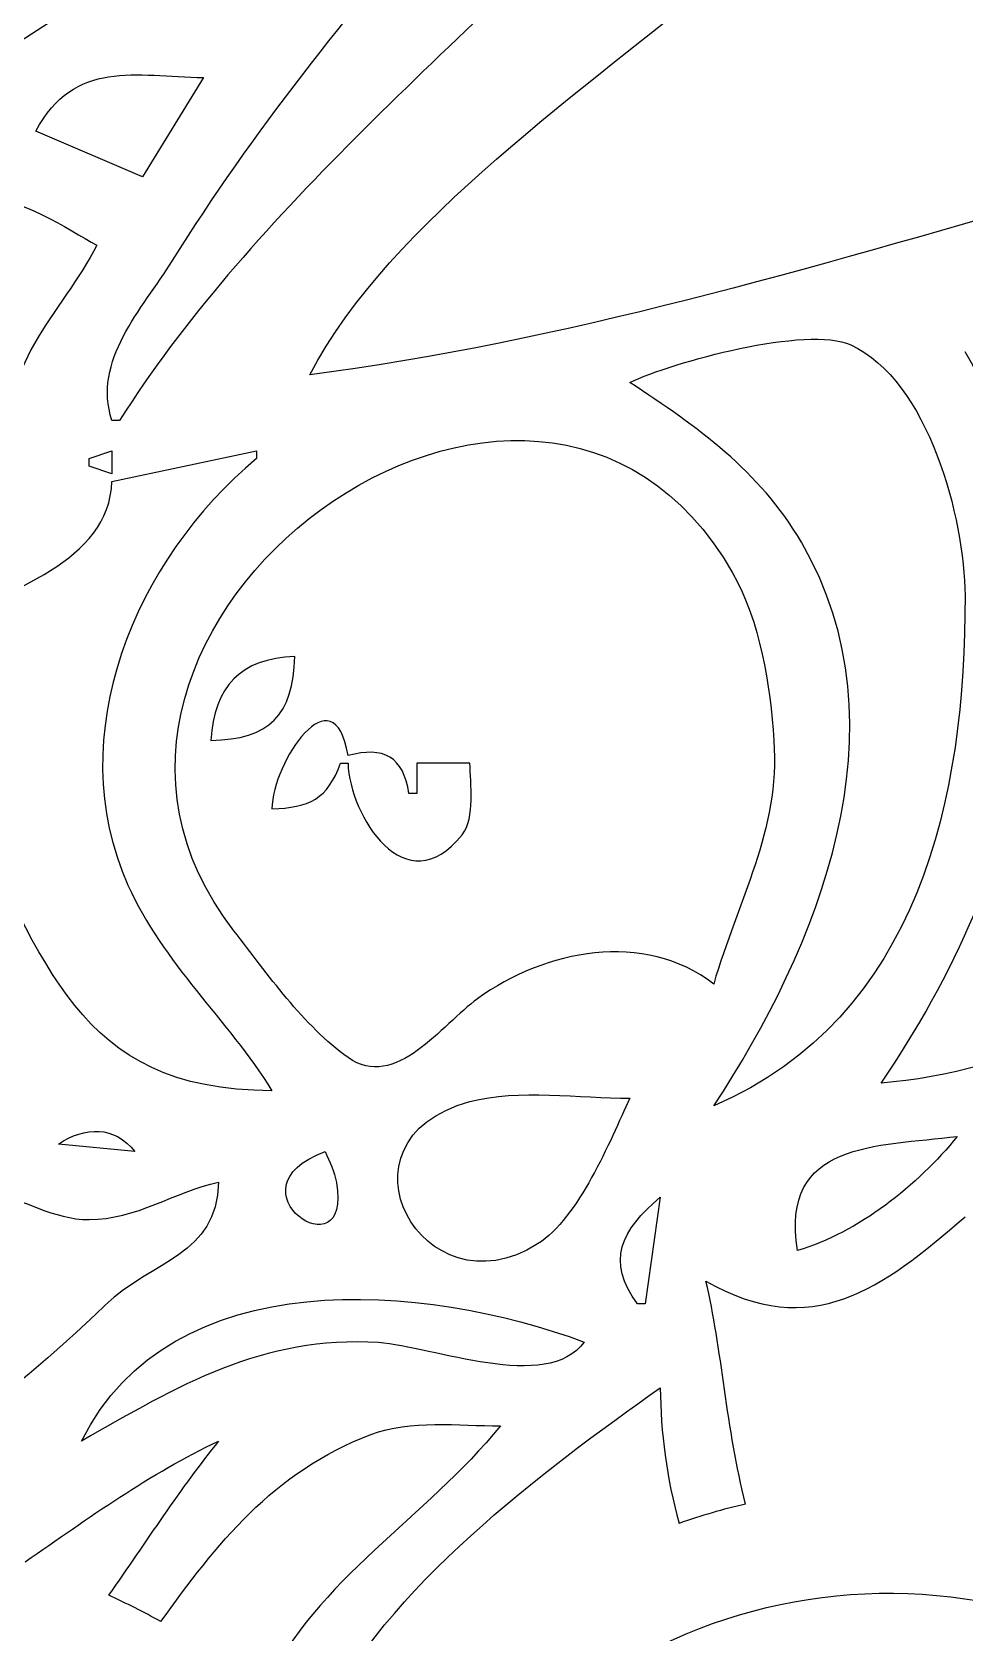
# Model space of a CAD drawing. Header units: millimetres. Extents: x -20.7 to 20.7, y -20.7 to 20.7.
# Drawn here: x 2.64 to 11.48, y -6.79 to 8.38 of the extents above; entities that cross this region are included whole.
import ezdxf

# ---------------------------------------------------------------- set-up
doc = ezdxf.new("R2010")
doc.units = ezdxf.units.MM
doc.layers.get('0').update_dxf_attribs({"linetype": 'CONTINUOUS'})

msp = doc.modelspace()

# ---------------------------------------------------------------- linework, layer by layer
for p, q in [((4.337, 9.462), (1.884, 7.874)), ((4.337, 9.462), (1.884, 7.874)), ((4.337, 9.462), (1.884, 7.874)), ((4.337, 9.462), (1.884, 7.874)), ((4.337, 9.462), (1.884, 7.874)), ((4.337, 9.462), (1.884, 7.874)), ((4.337, 9.462), (1.884, 7.874)), ((4.337, 9.462), (1.884, 7.874)), ((4.265, 7.947), (3.688, 7.009)), ((4.265, 7.947), (3.688, 7.009)), ((4.265, 7.947), (3.688, 7.009)), ((4.265, 7.947), (3.688, 7.009)), ((4.265, 7.947), (3.688, 7.009)), ((4.265, 7.947), (3.688, 7.009)), ((4.265, 7.947), (3.688, 7.009)), ((4.265, 7.947), (3.688, 7.009)), ((3.688, 7.009), (2.678, 7.441)), ((3.688, 7.009), (2.678, 7.441)), ((3.688, 7.009), (2.678, 7.441)), ((3.688, 7.009), (2.678, 7.441)), ((3.688, 7.009), (2.678, 7.441)), ((3.688, 7.009), (2.678, 7.441)), ((3.688, 7.009), (2.678, 7.441)), ((3.688, 7.009), (2.678, 7.441)), ((3.472, 4.7), (3.399, 4.7)), ((3.472, 4.7), (3.399, 4.7)), ((3.472, 4.7), (3.399, 4.7)), ((3.472, 4.7), (3.399, 4.7)), ((3.472, 4.7), (3.399, 4.7)), ((3.472, 4.7), (3.399, 4.7)), ((3.472, 4.7), (3.399, 4.7)), ((3.472, 4.7), (3.399, 4.7)), ((3.399, 4.122), (4.77, 4.411)), ((3.399, 4.122), (4.77, 4.411)), ((3.399, 4.122), (4.77, 4.411)), ((3.399, 4.122), (4.77, 4.411)), ((3.399, 4.122), (4.77, 4.411)), ((3.399, 4.122), (4.77, 4.411)), ((3.399, 4.122), (4.77, 4.411)), ((3.399, 4.122), (4.77, 4.411)), ((4.77, 4.411), (4.77, 4.339)), ((4.77, 4.411), (4.77, 4.339)), ((4.77, 4.411), (4.77, 4.339)), ((4.77, 4.411), (4.77, 4.339)), ((4.77, 4.411), (4.77, 4.339)), ((4.77, 4.411), (4.77, 4.339)), ((4.77, 4.411), (4.77, 4.339)), ((4.77, 4.411), (4.77, 4.339)), ((5.564, 1.453), (5.636, 1.453)), ((5.564, 1.453), (5.636, 1.453)), ((5.564, 1.453), (5.636, 1.453)), ((5.564, 1.453), (5.636, 1.453)), ((5.564, 1.453), (5.636, 1.453)), ((6.791, 1.453), (6.286, 1.453)), ((6.286, 1.453), (6.286, 1.164)), ((6.791, 1.453), (6.286, 1.453)), ((6.286, 1.453), (6.286, 1.164)), ((6.791, 1.453), (6.286, 1.453)), ((6.286, 1.453), (6.286, 1.164)), ((6.791, 1.453), (6.286, 1.453)), ((6.286, 1.453), (6.286, 1.164)), ((6.791, 1.453), (6.286, 1.453)), ((6.286, 1.453), (6.286, 1.164)), ((6.286, 1.164), (6.213, 1.164)), ((6.286, 1.164), (6.213, 1.164)), ((6.286, 1.164), (6.213, 1.164)), ((6.286, 1.164), (6.213, 1.164)), ((6.286, 1.164), (6.213, 1.164)), ((3.616, -2.227), (2.894, -2.155)), ((3.616, -2.227), (2.894, -2.155)), ((3.616, -2.227), (2.894, -2.155)), ((3.616, -2.227), (2.894, -2.155)), ((3.616, -2.227), (2.894, -2.155)), ((3.616, -2.227), (2.894, -2.155)), ((3.616, -2.227), (2.894, -2.155)), ((3.616, -2.227), (2.894, -2.155)), ((8.594, -2.66), (8.45, -3.67)), ((8.594, -2.66), (8.45, -3.67)), ((8.594, -2.66), (8.45, -3.67)), ((8.594, -2.66), (8.45, -3.67)), ((8.594, -2.66), (8.45, -3.67)), ((8.594, -2.66), (8.45, -3.67)), ((8.594, -2.66), (8.45, -3.67)), ((8.594, -2.66), (8.45, -3.67)), ((8.45, -3.67), (8.378, -3.67)), ((8.45, -3.67), (8.378, -3.67)), ((8.45, -3.67), (8.378, -3.67)), ((8.45, -3.67), (8.378, -3.67)), ((8.45, -3.67), (8.378, -3.67)), ((8.45, -3.67), (8.378, -3.67)), ((8.45, -3.67), (8.378, -3.67)), ((8.45, -3.67), (8.378, -3.67))]:
    msp.add_line(p, q)
msp.add_lwpolyline([(-7.091, -8.016, 0.393426), (-4.373, -8.219, -0.35083), (4.373, -8.219, 0.393426), (7.091, -8.016, -0.458612), (14.665, -8.285, 0.565024), (18.061, -7.83, 1.523453), (-18.061, -7.83, 0.565024), (-14.665, -8.285, -0.458612)], format="xyb", close=True)
for points in [[(3.183, 4.267), (3.183, 4.339), (3.399, 4.411), (3.399, 4.195)], [(3.183, 4.267), (3.183, 4.339), (3.399, 4.411), (3.399, 4.195)], [(3.183, 4.267), (3.183, 4.339), (3.399, 4.411), (3.399, 4.195)], [(3.183, 4.267), (3.183, 4.339), (3.399, 4.411), (3.399, 4.195)], [(3.183, 4.267), (3.183, 4.339), (3.399, 4.411), (3.399, 4.195)], [(3.183, 4.267), (3.183, 4.339), (3.399, 4.411), (3.399, 4.195)], [(3.183, 4.267), (3.183, 4.339), (3.399, 4.411), (3.399, 4.195)], [(3.183, 4.267), (3.183, 4.339), (3.399, 4.411), (3.399, 4.195)], [(7.657, -1.145)], [(7.657, -1.145)], [(7.657, -1.145)], [(7.657, -1.145)], [(7.657, -1.145)], [(7.657, -1.145)], [(7.657, -1.145)], [(7.657, -1.145)]]:
    msp.add_lwpolyline(points, close=True)
for radius in [20.685, 20.685, 20.285]:
    msp.add_circle((0, 0), radius)
for centre, radius, start, end in [((10.762, -11.41), 6, 103.0998, 109.3573), ((10.762, -11.41), 6, 103.0998, 109.3573), ((10.762, -11.41), 6, 103.0998, 109.3573), ((10.762, -11.41), 6, 103.0998, 109.3573), ((10.762, -11.41), 6, 103.0998, 109.3573), ((10.762, -11.41), 6, 103.0998, 109.3573), ((10.762, -11.41), 6, 103.0998, 109.3573), ((10.762, -11.41), 6, 103.0998, 109.3573), ((0, -13.685), 8, 61.1238, 65.0995), ((0, -13.685), 8, 61.1238, 65.0995), ((0, -13.685), 8, 61.1238, 65.0995), ((0, -13.685), 8, 61.1238, 65.0995), ((0, -13.685), 8, 61.1238, 65.0995), ((0, -13.685), 8, 61.1238, 65.0995), ((0, -13.685), 8, 61.1238, 65.0995), ((0, -13.685), 8, 61.1238, 65.0995)]:
    msp.add_arc(centre, radius, start, end)
for points in [[(8.234, 9.822), (6.657, 8.245), (4.666, 6.594), (3.472, 4.7)], [(8.234, 9.822), (6.657, 8.245), (4.666, 6.594), (3.472, 4.7)], [(8.234, 9.822), (6.657, 8.245), (4.666, 6.594), (3.472, 4.7)], [(8.234, 9.822), (6.657, 8.245), (4.666, 6.594), (3.472, 4.7)], [(8.234, 9.822), (6.657, 8.245), (4.666, 6.594), (3.472, 4.7)], [(8.234, 9.822), (6.657, 8.245), (4.666, 6.594), (3.472, 4.7)], [(8.234, 9.822), (6.657, 8.245), (4.666, 6.594), (3.472, 4.7)], [(8.234, 9.822), (6.657, 8.245), (4.666, 6.594), (3.472, 4.7)], [(3.973, 6.215), (4.736, 7.432), (5.631, 8.555), (6.574, 9.637)], [(3.973, 6.215), (4.736, 7.432), (5.631, 8.555), (6.574, 9.637)], [(3.973, 6.215), (4.736, 7.432), (5.631, 8.555), (6.574, 9.637)], [(3.973, 6.215), (4.736, 7.432), (5.631, 8.555), (6.574, 9.637)], [(3.973, 6.215), (4.736, 7.432), (5.631, 8.555), (6.574, 9.637)], [(3.973, 6.215), (4.736, 7.432), (5.631, 8.555), (6.574, 9.637)], [(3.973, 6.215), (4.736, 7.432), (5.631, 8.555), (6.574, 9.637)], [(3.973, 6.215), (4.736, 7.432), (5.631, 8.555), (6.574, 9.637)], [(5.275, 5.133), (6.033, 6.594), (7.93, 7.857), (9.172, 8.915)], [(5.275, 5.133), (6.033, 6.594), (7.93, 7.857), (9.172, 8.915)], [(5.275, 5.133), (6.033, 6.594), (7.93, 7.857), (9.172, 8.915)], [(5.275, 5.133), (6.033, 6.594), (7.93, 7.857), (9.172, 8.915)], [(5.275, 5.133), (6.033, 6.594), (7.93, 7.857), (9.172, 8.915)], [(5.275, 5.133), (6.033, 6.594), (7.93, 7.857), (9.172, 8.915)], [(5.275, 5.133), (6.033, 6.594), (7.93, 7.857), (9.172, 8.915)], [(5.275, 5.133), (6.033, 6.594), (7.93, 7.857), (9.172, 8.915)], [(2.678, 7.441), (3.044, 8.125), (3.623, 7.96), (4.265, 7.947)], [(2.678, 7.441), (3.044, 8.125), (3.623, 7.96), (4.265, 7.947)], [(2.678, 7.441), (3.044, 8.125), (3.623, 7.96), (4.265, 7.947)], [(2.678, 7.441), (3.044, 8.125), (3.623, 7.96), (4.265, 7.947)], [(2.678, 7.441), (3.044, 8.125), (3.623, 7.96), (4.265, 7.947)], [(2.678, 7.441), (3.044, 8.125), (3.623, 7.96), (4.265, 7.947)], [(2.678, 7.441), (3.044, 8.125), (3.623, 7.96), (4.265, 7.947)], [(2.678, 7.441), (3.044, 8.125), (3.623, 7.96), (4.265, 7.947)], [(2.174, 6.792), (2.488, 6.842), (2.99, 6.51), (3.255, 6.359)], [(2.174, 6.792), (2.488, 6.842), (2.99, 6.51), (3.255, 6.359)], [(2.174, 6.792), (2.488, 6.842), (2.99, 6.51), (3.255, 6.359)], [(2.174, 6.792), (2.488, 6.842), (2.99, 6.51), (3.255, 6.359)], [(2.174, 6.792), (2.488, 6.842), (2.99, 6.51), (3.255, 6.359)], [(2.174, 6.792), (2.488, 6.842), (2.99, 6.51), (3.255, 6.359)], [(2.174, 6.792), (2.488, 6.842), (2.99, 6.51), (3.255, 6.359)], [(2.174, 6.792), (2.488, 6.842), (2.99, 6.51), (3.255, 6.359)], [(12.346, 6.813), (10.028, 6.147), (7.679, 5.443), (5.275, 5.133)], [(12.346, 6.813), (10.028, 6.147), (7.679, 5.443), (5.275, 5.133)], [(12.346, 6.813), (10.028, 6.147), (7.679, 5.443), (5.275, 5.133)], [(12.346, 6.813), (10.028, 6.147), (7.679, 5.443), (5.275, 5.133)], [(12.346, 6.813), (10.028, 6.147), (7.679, 5.443), (5.275, 5.133)], [(12.346, 6.813), (10.028, 6.147), (7.679, 5.443), (5.275, 5.133)], [(12.346, 6.813), (10.028, 6.147), (7.679, 5.443), (5.275, 5.133)], [(12.346, 6.813), (10.028, 6.147), (7.679, 5.443), (5.275, 5.133)], [(3.255, 6.359), (2.947, 5.739), (2.229, 5.145), (2.534, 4.411)], [(3.255, 6.359), (2.947, 5.739), (2.229, 5.145), (2.534, 4.411)], [(3.255, 6.359), (2.947, 5.739), (2.229, 5.145), (2.534, 4.411)], [(3.255, 6.359), (2.947, 5.739), (2.229, 5.145), (2.534, 4.411)], [(3.255, 6.359), (2.947, 5.739), (2.229, 5.145), (2.534, 4.411)], [(3.255, 6.359), (2.947, 5.739), (2.229, 5.145), (2.534, 4.411)], [(3.255, 6.359), (2.947, 5.739), (2.229, 5.145), (2.534, 4.411)], [(3.255, 6.359), (2.947, 5.739), (2.229, 5.145), (2.534, 4.411)], [(3.399, 4.7), (3.211, 5.266), (3.682, 5.75), (3.973, 6.215)], [(3.399, 4.7), (3.211, 5.266), (3.682, 5.75), (3.973, 6.215)], [(3.399, 4.7), (3.211, 5.266), (3.682, 5.75), (3.973, 6.215)], [(3.399, 4.7), (3.211, 5.266), (3.682, 5.75), (3.973, 6.215)], [(3.399, 4.7), (3.211, 5.266), (3.682, 5.75), (3.973, 6.215)], [(3.399, 4.7), (3.211, 5.266), (3.682, 5.75), (3.973, 6.215)], [(3.399, 4.7), (3.211, 5.266), (3.682, 5.75), (3.973, 6.215)], [(3.399, 4.7), (3.211, 5.266), (3.682, 5.75), (3.973, 6.215)], [(8.306, 5.06), (8.705, 5.252), (9.991, 5.604), (10.398, 5.416)], [(8.306, 5.06), (8.705, 5.252), (9.991, 5.604), (10.398, 5.416)], [(8.306, 5.06), (8.705, 5.252), (9.991, 5.604), (10.398, 5.416)], [(8.306, 5.06), (8.705, 5.252), (9.991, 5.604), (10.398, 5.416)], [(8.306, 5.06), (8.705, 5.252), (9.991, 5.604), (10.398, 5.416)], [(8.306, 5.06), (8.705, 5.252), (9.991, 5.604), (10.398, 5.416)], [(8.306, 5.06), (8.705, 5.252), (9.991, 5.604), (10.398, 5.416)], [(8.306, 5.06), (8.705, 5.252), (9.991, 5.604), (10.398, 5.416)], [(10.398, 5.416), (11.134, 5.078), (11.477, 3.771), (11.481, 3.04)], [(10.398, 5.416), (11.134, 5.078), (11.477, 3.771), (11.481, 3.04)], [(10.398, 5.416), (11.134, 5.078), (11.477, 3.771), (11.481, 3.04)], [(10.398, 5.416), (11.134, 5.078), (11.477, 3.771), (11.481, 3.04)], [(10.398, 5.416), (11.134, 5.078), (11.477, 3.771), (11.481, 3.04)], [(10.398, 5.416), (11.134, 5.078), (11.477, 3.771), (11.481, 3.04)], [(10.398, 5.416), (11.134, 5.078), (11.477, 3.771), (11.481, 3.04)], [(10.398, 5.416), (11.134, 5.078), (11.477, 3.771), (11.481, 3.04)], [(10.687, -1.578), (12.042, 0.407), (12.815, 3.13), (11.481, 5.349)], [(10.687, -1.578), (12.042, 0.407), (12.815, 3.13), (11.481, 5.349)], [(10.687, -1.578), (12.042, 0.407), (12.815, 3.13), (11.481, 5.349)], [(10.687, -1.578), (12.042, 0.407), (12.815, 3.13), (11.481, 5.349)], [(10.687, -1.578), (12.042, 0.407), (12.815, 3.13), (11.481, 5.349)], [(10.687, -1.578), (12.042, 0.407), (12.815, 3.13), (11.481, 5.349)], [(10.687, -1.578), (12.042, 0.407), (12.815, 3.13), (11.481, 5.349)], [(10.687, -1.578), (12.042, 0.407), (12.815, 3.13), (11.481, 5.349)], [(9.931, 3.545), (9.532, 4.227), (8.948, 4.635), (8.306, 5.06)], [(9.931, 3.545), (9.532, 4.227), (8.948, 4.635), (8.306, 5.06)], [(9.931, 3.545), (9.532, 4.227), (8.948, 4.635), (8.306, 5.06)], [(9.931, 3.545), (9.532, 4.227), (8.948, 4.635), (8.306, 5.06)], [(9.931, 3.545), (9.532, 4.227), (8.948, 4.635), (8.306, 5.06)], [(9.931, 3.545), (9.532, 4.227), (8.948, 4.635), (8.306, 5.06)], [(9.931, 3.545), (9.532, 4.227), (8.948, 4.635), (8.306, 5.06)], [(9.931, 3.545), (9.532, 4.227), (8.948, 4.635), (8.306, 5.06)], [(4.555, -0.135), (2.319, 2.738), (7.421, 6.506), (9.278, 3.257)], [(4.555, -0.135), (2.319, 2.738), (7.421, 6.506), (9.278, 3.257)], [(4.555, -0.135), (2.319, 2.738), (7.421, 6.506), (9.278, 3.257)], [(4.555, -0.135), (2.319, 2.738), (7.421, 6.506), (9.278, 3.257)], [(4.555, -0.135), (2.319, 2.738), (7.421, 6.506), (9.278, 3.257)], [(4.555, -0.135), (2.319, 2.738), (7.421, 6.506), (9.278, 3.257)], [(4.555, -0.135), (2.319, 2.738), (7.421, 6.506), (9.278, 3.257)], [(4.555, -0.135), (2.319, 2.738), (7.421, 6.506), (9.278, 3.257)], [(4.77, 4.339), (3.619, 3.386), (2.914, 1.712), (3.551, 0.298)], [(4.77, 4.339), (3.619, 3.386), (2.914, 1.712), (3.551, 0.298)], [(4.77, 4.339), (3.619, 3.386), (2.914, 1.712), (3.551, 0.298)], [(4.77, 4.339), (3.619, 3.386), (2.914, 1.712), (3.551, 0.298)], [(4.77, 4.339), (3.619, 3.386), (2.914, 1.712), (3.551, 0.298)], [(4.77, 4.339), (3.619, 3.386), (2.914, 1.712), (3.551, 0.298)], [(4.77, 4.339), (3.619, 3.386), (2.914, 1.712), (3.551, 0.298)], [(4.77, 4.339), (3.619, 3.386), (2.914, 1.712), (3.551, 0.298)], [(1.812, 2.773), (2.403, 3.085), (3.375, 3.357), (3.399, 4.122)], [(1.812, 2.773), (2.403, 3.085), (3.375, 3.357), (3.399, 4.122)], [(1.812, 2.773), (2.403, 3.085), (3.375, 3.357), (3.399, 4.122)], [(1.812, 2.773), (2.403, 3.085), (3.375, 3.357), (3.399, 4.122)], [(1.812, 2.773), (2.403, 3.085), (3.375, 3.357), (3.399, 4.122)], [(1.812, 2.773), (2.403, 3.085), (3.375, 3.357), (3.399, 4.122)], [(1.812, 2.773), (2.403, 3.085), (3.375, 3.357), (3.399, 4.122)], [(1.812, 2.773), (2.403, 3.085), (3.375, 3.357), (3.399, 4.122)], [(9.1, -1.794), (10.082, -0.308), (10.953, 1.795), (9.931, 3.545)], [(9.1, -1.794), (10.082, -0.308), (10.953, 1.795), (9.931, 3.545)], [(9.1, -1.794), (10.082, -0.308), (10.953, 1.795), (9.931, 3.545)], [(9.1, -1.794), (10.082, -0.308), (10.953, 1.795), (9.931, 3.545)], [(9.1, -1.794), (10.082, -0.308), (10.953, 1.795), (9.931, 3.545)], [(9.1, -1.794), (10.082, -0.308), (10.953, 1.795), (9.931, 3.545)], [(9.1, -1.794), (10.082, -0.308), (10.953, 1.795), (9.931, 3.545)], [(9.1, -1.794), (10.082, -0.308), (10.953, 1.795), (9.931, 3.545)], [(9.278, 3.257), (9.542, 2.793), (9.634, 2.195), (9.67, 1.669)], [(9.278, 3.257), (9.542, 2.793), (9.634, 2.195), (9.67, 1.669)], [(9.278, 3.257), (9.542, 2.793), (9.634, 2.195), (9.67, 1.669)], [(9.278, 3.257), (9.542, 2.793), (9.634, 2.195), (9.67, 1.669)], [(9.278, 3.257), (9.542, 2.793), (9.634, 2.195), (9.67, 1.669)], [(9.278, 3.257), (9.542, 2.793), (9.634, 2.195), (9.67, 1.669)], [(9.278, 3.257), (9.542, 2.793), (9.634, 2.195), (9.67, 1.669)], [(9.278, 3.257), (9.542, 2.793), (9.634, 2.195), (9.67, 1.669)], [(11.481, 3.04), (11.49, 1.14), (11.045, -0.955), (9.1, -1.794)], [(11.481, 3.04), (11.49, 1.14), (11.045, -0.955), (9.1, -1.794)], [(11.481, 3.04), (11.49, 1.14), (11.045, -0.955), (9.1, -1.794)], [(11.481, 3.04), (11.49, 1.14), (11.045, -0.955), (9.1, -1.794)], [(11.481, 3.04), (11.49, 1.14), (11.045, -0.955), (9.1, -1.794)], [(11.481, 3.04), (11.49, 1.14), (11.045, -0.955), (9.1, -1.794)], [(11.481, 3.04), (11.49, 1.14), (11.045, -0.955), (9.1, -1.794)], [(11.481, 3.04), (11.49, 1.14), (11.045, -0.955), (9.1, -1.794)], [(5.131, 2.463), (4.619, 2.446), (4.365, 2.178), (4.337, 1.669)], [(4.337, 1.669), (4.89, 1.676), (5.118, 1.909), (5.131, 2.463)], [(5.131, 2.463), (4.619, 2.446), (4.365, 2.178), (4.337, 1.669)], [(4.337, 1.669), (4.89, 1.676), (5.118, 1.909), (5.131, 2.463)], [(5.131, 2.463), (4.619, 2.446), (4.365, 2.178), (4.337, 1.669)], [(4.337, 1.669), (4.89, 1.676), (5.118, 1.909), (5.131, 2.463)], [(5.131, 2.463), (4.619, 2.446), (4.365, 2.178), (4.337, 1.669)], [(4.337, 1.669), (4.89, 1.676), (5.118, 1.909), (5.131, 2.463)], [(5.131, 2.463), (4.619, 2.446), (4.365, 2.178), (4.337, 1.669)], [(4.337, 1.669), (4.89, 1.676), (5.118, 1.909), (5.131, 2.463)], [(5.636, 1.525), (5.502, 2.327), (4.919, 1.464), (4.915, 1.02)], [(5.636, 1.525), (5.502, 2.327), (4.919, 1.464), (4.915, 1.02)], [(5.636, 1.525), (5.502, 2.327), (4.919, 1.464), (4.915, 1.02)], [(5.636, 1.525), (5.502, 2.327), (4.919, 1.464), (4.915, 1.02)], [(5.636, 1.525), (5.502, 2.327), (4.919, 1.464), (4.915, 1.02)], [(9.67, 1.669), (9.729, 0.81), (9.327, 0.15), (9.1, -0.64)], [(9.67, 1.669), (9.729, 0.81), (9.327, 0.15), (9.1, -0.64)], [(9.67, 1.669), (9.729, 0.81), (9.327, 0.15), (9.1, -0.64)], [(9.67, 1.669), (9.729, 0.81), (9.327, 0.15), (9.1, -0.64)], [(9.67, 1.669), (9.729, 0.81), (9.327, 0.15), (9.1, -0.64)], [(9.67, 1.669), (9.729, 0.81), (9.327, 0.15), (9.1, -0.64)], [(9.67, 1.669), (9.729, 0.81), (9.327, 0.15), (9.1, -0.64)], [(9.67, 1.669), (9.729, 0.81), (9.327, 0.15), (9.1, -0.64)], [(6.213, 1.164), (6.157, 1.517), (5.977, 1.615), (5.636, 1.525)], [(6.213, 1.164), (6.157, 1.517), (5.977, 1.615), (5.636, 1.525)], [(6.213, 1.164), (6.157, 1.517), (5.977, 1.615), (5.636, 1.525)], [(6.213, 1.164), (6.157, 1.517), (5.977, 1.615), (5.636, 1.525)], [(6.213, 1.164), (6.157, 1.517), (5.977, 1.615), (5.636, 1.525)], [(4.915, 1.02), (5.265, 1.031), (5.445, 1.113), (5.564, 1.453)], [(4.915, 1.02), (5.265, 1.031), (5.445, 1.113), (5.564, 1.453)], [(4.915, 1.02), (5.265, 1.031), (5.445, 1.113), (5.564, 1.453)], [(4.915, 1.02), (5.265, 1.031), (5.445, 1.113), (5.564, 1.453)], [(4.915, 1.02), (5.265, 1.031), (5.445, 1.113), (5.564, 1.453)], [(5.636, 1.453), (5.647, 0.957), (6.187, 0.102), (6.716, 0.775)], [(5.636, 1.453), (5.647, 0.957), (6.187, 0.102), (6.716, 0.775)], [(5.636, 1.453), (5.647, 0.957), (6.187, 0.102), (6.716, 0.775)], [(5.636, 1.453), (5.647, 0.957), (6.187, 0.102), (6.716, 0.775)], [(5.636, 1.453), (5.647, 0.957), (6.187, 0.102), (6.716, 0.775)], [(6.716, 0.775), (6.846, 0.939), (6.791, 1.257), (6.791, 1.453)], [(6.716, 0.775), (6.846, 0.939), (6.791, 1.257), (6.791, 1.453)], [(6.716, 0.775), (6.846, 0.939), (6.791, 1.257), (6.791, 1.453)], [(6.716, 0.775), (6.846, 0.939), (6.791, 1.257), (6.791, 1.453)], [(6.716, 0.775), (6.846, 0.939), (6.791, 1.257), (6.791, 1.453)], [(4.915, -1.65), (3.03, -1.649), (2.795, -0.388), (1.988, 1.02)], [(4.915, -1.65), (3.03, -1.649), (2.795, -0.388), (1.988, 1.02)], [(4.915, -1.65), (3.03, -1.649), (2.795, -0.388), (1.988, 1.02)], [(4.915, -1.65), (3.03, -1.649), (2.795, -0.388), (1.988, 1.02)], [(4.915, -1.65), (3.03, -1.649), (2.795, -0.388), (1.988, 1.02)], [(4.915, -1.65), (3.03, -1.649), (2.795, -0.388), (1.988, 1.02)], [(4.915, -1.65), (3.03, -1.649), (2.795, -0.388), (1.988, 1.02)], [(4.915, -1.65), (3.03, -1.649), (2.795, -0.388), (1.988, 1.02)], [(13.99, 0.371), (13.46, -0.85), (11.913, -1.481), (10.687, -1.578)], [(13.99, 0.371), (13.46, -0.85), (11.913, -1.481), (10.687, -1.578)], [(13.99, 0.371), (13.46, -0.85), (11.913, -1.481), (10.687, -1.578)], [(13.99, 0.371), (13.46, -0.85), (11.913, -1.481), (10.687, -1.578)], [(13.99, 0.371), (13.46, -0.85), (11.913, -1.481), (10.687, -1.578)], [(13.99, 0.371), (13.46, -0.85), (11.913, -1.481), (10.687, -1.578)], [(13.99, 0.371), (13.46, -0.85), (11.913, -1.481), (10.687, -1.578)], [(13.99, 0.371), (13.46, -0.85), (11.913, -1.481), (10.687, -1.578)], [(3.551, 0.298), (3.886, -0.448), (4.491, -0.971), (4.915, -1.65)], [(3.551, 0.298), (3.886, -0.448), (4.491, -0.971), (4.915, -1.65)], [(3.551, 0.298), (3.886, -0.448), (4.491, -0.971), (4.915, -1.65)], [(3.551, 0.298), (3.886, -0.448), (4.491, -0.971), (4.915, -1.65)], [(3.551, 0.298), (3.886, -0.448), (4.491, -0.971), (4.915, -1.65)], [(3.551, 0.298), (3.886, -0.448), (4.491, -0.971), (4.915, -1.65)], [(3.551, 0.298), (3.886, -0.448), (4.491, -0.971), (4.915, -1.65)], [(3.551, 0.298), (3.886, -0.448), (4.491, -0.971), (4.915, -1.65)], [(5.636, -1.337), (5.214, -1.036), (4.871, -0.541), (4.555, -0.135)], [(5.636, -1.337), (5.214, -1.036), (4.871, -0.541), (4.555, -0.135)], [(5.636, -1.337), (5.214, -1.036), (4.871, -0.541), (4.555, -0.135)], [(5.636, -1.337), (5.214, -1.036), (4.871, -0.541), (4.555, -0.135)], [(5.636, -1.337), (5.214, -1.036), (4.871, -0.541), (4.555, -0.135)], [(5.636, -1.337), (5.214, -1.036), (4.871, -0.541), (4.555, -0.135)], [(5.636, -1.337), (5.214, -1.036), (4.871, -0.541), (4.555, -0.135)], [(5.636, -1.337), (5.214, -1.036), (4.871, -0.541), (4.555, -0.135)], [(9.1, -0.64), (8.443, -0.129), (7.502, -0.316), (6.863, -0.779)], [(9.1, -0.64), (8.443, -0.129), (7.502, -0.316), (6.863, -0.779)], [(9.1, -0.64), (8.443, -0.129), (7.502, -0.316), (6.863, -0.779)], [(9.1, -0.64), (8.443, -0.129), (7.502, -0.316), (6.863, -0.779)], [(9.1, -0.64), (8.443, -0.129), (7.502, -0.316), (6.863, -0.779)], [(9.1, -0.64), (8.443, -0.129), (7.502, -0.316), (6.863, -0.779)], [(9.1, -0.64), (8.443, -0.129), (7.502, -0.316), (6.863, -0.779)], [(9.1, -0.64), (8.443, -0.129), (7.502, -0.316), (6.863, -0.779)], [(6.863, -0.779), (6.526, -1.023), (6.084, -1.656), (5.636, -1.337)], [(6.863, -0.779), (6.526, -1.023), (6.084, -1.656), (5.636, -1.337)], [(6.863, -0.779), (6.526, -1.023), (6.084, -1.656), (5.636, -1.337)], [(6.863, -0.779), (6.526, -1.023), (6.084, -1.656), (5.636, -1.337)], [(6.863, -0.779), (6.526, -1.023), (6.084, -1.656), (5.636, -1.337)], [(6.863, -0.779), (6.526, -1.023), (6.084, -1.656), (5.636, -1.337)], [(6.863, -0.779), (6.526, -1.023), (6.084, -1.656), (5.636, -1.337)], [(6.863, -0.779), (6.526, -1.023), (6.084, -1.656), (5.636, -1.337)], [(7.432, -3.102), (6.342, -3.792), (5.429, -2.119), (6.791, -1.753)], [(7.432, -3.102), (6.342, -3.792), (5.429, -2.119), (6.791, -1.753)], [(7.432, -3.102), (6.342, -3.792), (5.429, -2.119), (6.791, -1.753)], [(7.432, -3.102), (6.342, -3.792), (5.429, -2.119), (6.791, -1.753)], [(7.432, -3.102), (6.342, -3.792), (5.429, -2.119), (6.791, -1.753)], [(7.432, -3.102), (6.342, -3.792), (5.429, -2.119), (6.791, -1.753)], [(7.432, -3.102), (6.342, -3.792), (5.429, -2.119), (6.791, -1.753)], [(7.432, -3.102), (6.342, -3.792), (5.429, -2.119), (6.791, -1.753)], [(6.791, -1.753), (7.25, -1.63), (7.832, -1.722), (8.306, -1.722)], [(6.791, -1.753), (7.25, -1.63), (7.832, -1.722), (8.306, -1.722)], [(6.791, -1.753), (7.25, -1.63), (7.832, -1.722), (8.306, -1.722)], [(6.791, -1.753), (7.25, -1.63), (7.832, -1.722), (8.306, -1.722)], [(6.791, -1.753), (7.25, -1.63), (7.832, -1.722), (8.306, -1.722)], [(6.791, -1.753), (7.25, -1.63), (7.832, -1.722), (8.306, -1.722)], [(6.791, -1.753), (7.25, -1.63), (7.832, -1.722), (8.306, -1.722)], [(6.791, -1.753), (7.25, -1.63), (7.832, -1.722), (8.306, -1.722)], [(8.306, -1.722), (8.115, -2.131), (7.822, -2.856), (7.432, -3.102)], [(8.306, -1.722), (8.115, -2.131), (7.822, -2.856), (7.432, -3.102)], [(8.306, -1.722), (8.115, -2.131), (7.822, -2.856), (7.432, -3.102)], [(8.306, -1.722), (8.115, -2.131), (7.822, -2.856), (7.432, -3.102)], [(8.306, -1.722), (8.115, -2.131), (7.822, -2.856), (7.432, -3.102)], [(8.306, -1.722), (8.115, -2.131), (7.822, -2.856), (7.432, -3.102)], [(8.306, -1.722), (8.115, -2.131), (7.822, -2.856), (7.432, -3.102)], [(8.306, -1.722), (8.115, -2.131), (7.822, -2.856), (7.432, -3.102)], [(2.894, -2.155), (3.14, -1.988), (3.428, -1.98), (3.616, -2.227)], [(2.894, -2.155), (3.14, -1.988), (3.428, -1.98), (3.616, -2.227)], [(2.894, -2.155), (3.14, -1.988), (3.428, -1.98), (3.616, -2.227)], [(2.894, -2.155), (3.14, -1.988), (3.428, -1.98), (3.616, -2.227)], [(2.894, -2.155), (3.14, -1.988), (3.428, -1.98), (3.616, -2.227)], [(2.894, -2.155), (3.14, -1.988), (3.428, -1.98), (3.616, -2.227)], [(2.894, -2.155), (3.14, -1.988), (3.428, -1.98), (3.616, -2.227)], [(2.894, -2.155), (3.14, -1.988), (3.428, -1.98), (3.616, -2.227)], [(9.893, -3.165), (9.728, -2.124), (10.641, -2.18), (11.408, -2.083)], [(9.893, -3.165), (9.728, -2.124), (10.641, -2.18), (11.408, -2.083)], [(9.893, -3.165), (9.728, -2.124), (10.641, -2.18), (11.408, -2.083)], [(9.893, -3.165), (9.728, -2.124), (10.641, -2.18), (11.408, -2.083)], [(9.893, -3.165), (9.728, -2.124), (10.641, -2.18), (11.408, -2.083)], [(9.893, -3.165), (9.728, -2.124), (10.641, -2.18), (11.408, -2.083)], [(9.893, -3.165), (9.728, -2.124), (10.641, -2.18), (11.408, -2.083)], [(9.893, -3.165), (9.728, -2.124), (10.641, -2.18), (11.408, -2.083)], [(11.408, -2.083), (11.036, -2.545), (10.468, -2.996), (9.893, -3.165)], [(11.408, -2.083), (11.036, -2.545), (10.468, -2.996), (9.893, -3.165)], [(11.408, -2.083), (11.036, -2.545), (10.468, -2.996), (9.893, -3.165)], [(11.408, -2.083), (11.036, -2.545), (10.468, -2.996), (9.893, -3.165)], [(11.408, -2.083), (11.036, -2.545), (10.468, -2.996), (9.893, -3.165)], [(11.408, -2.083), (11.036, -2.545), (10.468, -2.996), (9.893, -3.165)], [(11.408, -2.083), (11.036, -2.545), (10.468, -2.996), (9.893, -3.165)], [(11.408, -2.083), (11.036, -2.545), (10.468, -2.996), (9.893, -3.165)], [(5.526, -2.519), (5.684, -3.411), (4.451, -2.58), (5.42, -2.227)], [(5.526, -2.519), (5.684, -3.411), (4.451, -2.58), (5.42, -2.227)], [(5.526, -2.519), (5.684, -3.411), (4.451, -2.58), (5.42, -2.227)], [(5.526, -2.519), (5.684, -3.411), (4.451, -2.58), (5.42, -2.227)], [(5.526, -2.519), (5.684, -3.411), (4.451, -2.58), (5.42, -2.227)], [(5.526, -2.519), (5.684, -3.411), (4.451, -2.58), (5.42, -2.227)], [(5.526, -2.519), (5.684, -3.411), (4.451, -2.58), (5.42, -2.227)], [(5.526, -2.519), (5.684, -3.411), (4.451, -2.58), (5.42, -2.227)], [(5.42, -2.227), (5.46, -2.323), (5.508, -2.415), (5.526, -2.519)], [(5.42, -2.227), (5.46, -2.323), (5.508, -2.415), (5.526, -2.519)], [(5.42, -2.227), (5.46, -2.323), (5.508, -2.415), (5.526, -2.519)], [(5.42, -2.227), (5.46, -2.323), (5.508, -2.415), (5.526, -2.519)], [(5.42, -2.227), (5.46, -2.323), (5.508, -2.415), (5.526, -2.519)], [(5.42, -2.227), (5.46, -2.323), (5.508, -2.415), (5.526, -2.519)], [(5.42, -2.227), (5.46, -2.323), (5.508, -2.415), (5.526, -2.519)], [(5.42, -2.227), (5.46, -2.323), (5.508, -2.415), (5.526, -2.519)], [(3.183, -2.871), (3.626, -2.871), (3.991, -2.61), (4.41, -2.516)], [(3.183, -2.871), (3.626, -2.871), (3.991, -2.61), (4.41, -2.516)], [(3.183, -2.871), (3.626, -2.871), (3.991, -2.61), (4.41, -2.516)], [(3.183, -2.871), (3.626, -2.871), (3.991, -2.61), (4.41, -2.516)], [(3.183, -2.871), (3.626, -2.871), (3.991, -2.61), (4.41, -2.516)], [(3.183, -2.871), (3.626, -2.871), (3.991, -2.61), (4.41, -2.516)], [(3.183, -2.871), (3.626, -2.871), (3.991, -2.61), (4.41, -2.516)], [(3.183, -2.871), (3.626, -2.871), (3.991, -2.61), (4.41, -2.516)], [(4.41, -2.516), (4.393, -3.215), (3.783, -3.253), (3.334, -3.683)], [(4.41, -2.516), (4.393, -3.215), (3.783, -3.253), (3.334, -3.683)], [(4.41, -2.516), (4.393, -3.215), (3.783, -3.253), (3.334, -3.683)], [(4.41, -2.516), (4.393, -3.215), (3.783, -3.253), (3.334, -3.683)], [(4.41, -2.516), (4.393, -3.215), (3.783, -3.253), (3.334, -3.683)], [(4.41, -2.516), (4.393, -3.215), (3.783, -3.253), (3.334, -3.683)], [(4.41, -2.516), (4.393, -3.215), (3.783, -3.253), (3.334, -3.683)], [(4.41, -2.516), (4.393, -3.215), (3.783, -3.253), (3.334, -3.683)], [(2.245, -2.619), (2.572, -2.675), (2.839, -2.871), (3.183, -2.871)], [(2.245, -2.619), (2.572, -2.675), (2.839, -2.871), (3.183, -2.871)], [(2.245, -2.619), (2.572, -2.675), (2.839, -2.871), (3.183, -2.871)], [(2.245, -2.619), (2.572, -2.675), (2.839, -2.871), (3.183, -2.871)], [(2.245, -2.619), (2.572, -2.675), (2.839, -2.871), (3.183, -2.871)], [(2.245, -2.619), (2.572, -2.675), (2.839, -2.871), (3.183, -2.871)], [(2.245, -2.619), (2.572, -2.675), (2.839, -2.871), (3.183, -2.871)], [(2.245, -2.619), (2.572, -2.675), (2.839, -2.871), (3.183, -2.871)], [(8.378, -3.67), (8.078, -3.266), (8.222, -2.969), (8.594, -2.66)], [(8.378, -3.67), (8.078, -3.266), (8.222, -2.969), (8.594, -2.66)], [(8.378, -3.67), (8.078, -3.266), (8.222, -2.969), (8.594, -2.66)], [(8.378, -3.67), (8.078, -3.266), (8.222, -2.969), (8.594, -2.66)], [(8.378, -3.67), (8.078, -3.266), (8.222, -2.969), (8.594, -2.66)], [(8.378, -3.67), (8.078, -3.266), (8.222, -2.969), (8.594, -2.66)], [(8.378, -3.67), (8.078, -3.266), (8.222, -2.969), (8.594, -2.66)], [(8.378, -3.67), (8.078, -3.266), (8.222, -2.969), (8.594, -2.66)], [(9.027, -3.454), (10.031, -4.027), (10.691, -3.528), (11.481, -2.846)], [(9.027, -3.454), (10.031, -4.027), (10.691, -3.528), (11.481, -2.846)], [(9.027, -3.454), (10.031, -4.027), (10.691, -3.528), (11.481, -2.846)], [(9.027, -3.454), (10.031, -4.027), (10.691, -3.528), (11.481, -2.846)], [(9.027, -3.454), (10.031, -4.027), (10.691, -3.528), (11.481, -2.846)], [(9.027, -3.454), (10.031, -4.027), (10.691, -3.528), (11.481, -2.846)], [(9.027, -3.454), (10.031, -4.027), (10.691, -3.528), (11.481, -2.846)], [(9.027, -3.454), (10.031, -4.027), (10.691, -3.528), (11.481, -2.846)], [(9.402, -5.566), (9.22, -4.861), (9.176, -4.077), (9.027, -3.454)], [(9.402, -5.566), (9.22, -4.861), (9.176, -4.077), (9.027, -3.454)], [(9.402, -5.566), (9.22, -4.861), (9.176, -4.077), (9.027, -3.454)], [(9.402, -5.566), (9.22, -4.861), (9.176, -4.077), (9.027, -3.454)], [(9.402, -5.566), (9.22, -4.861), (9.176, -4.077), (9.027, -3.454)], [(9.402, -5.566), (9.22, -4.861), (9.176, -4.077), (9.027, -3.454)], [(9.402, -5.566), (9.22, -4.861), (9.176, -4.077), (9.027, -3.454)], [(9.402, -5.566), (9.22, -4.861), (9.176, -4.077), (9.027, -3.454)], [(3.111, -4.969), (3.957, -3.264), (6.366, -3.469), (7.873, -4.031)], [(3.111, -4.969), (3.957, -3.264), (6.366, -3.469), (7.873, -4.031)], [(3.111, -4.969), (3.957, -3.264), (6.366, -3.469), (7.873, -4.031)], [(3.111, -4.969), (3.957, -3.264), (6.366, -3.469), (7.873, -4.031)], [(3.111, -4.969), (3.957, -3.264), (6.366, -3.469), (7.873, -4.031)], [(3.111, -4.969), (3.957, -3.264), (6.366, -3.469), (7.873, -4.031)], [(3.111, -4.969), (3.957, -3.264), (6.366, -3.469), (7.873, -4.031)], [(3.111, -4.969), (3.957, -3.264), (6.366, -3.469), (7.873, -4.031)], [(3.334, -3.683), (2.346, -4.628), (1.51, -5.244), (0.358, -5.693)], [(3.334, -3.683), (2.346, -4.628), (1.51, -5.244), (0.358, -5.693)], [(3.334, -3.683), (2.346, -4.628), (1.51, -5.244), (0.358, -5.693)], [(3.334, -3.683), (2.346, -4.628), (1.51, -5.244), (0.358, -5.693)], [(3.334, -3.683), (2.346, -4.628), (1.51, -5.244), (0.358, -5.693)], [(3.334, -3.683), (2.346, -4.628), (1.51, -5.244), (0.358, -5.693)], [(3.334, -3.683), (2.346, -4.628), (1.51, -5.244), (0.358, -5.693)], [(3.334, -3.683), (2.346, -4.628), (1.51, -5.244), (0.358, -5.693)], [(5.925, -4.037), (4.828, -3.964), (4.015, -4.454), (3.111, -4.969)], [(5.925, -4.037), (4.828, -3.964), (4.015, -4.454), (3.111, -4.969)], [(5.925, -4.037), (4.828, -3.964), (4.015, -4.454), (3.111, -4.969)], [(5.925, -4.037), (4.828, -3.964), (4.015, -4.454), (3.111, -4.969)], [(5.925, -4.037), (4.828, -3.964), (4.015, -4.454), (3.111, -4.969)], [(5.925, -4.037), (4.828, -3.964), (4.015, -4.454), (3.111, -4.969)], [(5.925, -4.037), (4.828, -3.964), (4.015, -4.454), (3.111, -4.969)], [(5.925, -4.037), (4.828, -3.964), (4.015, -4.454), (3.111, -4.969)], [(7.873, -4.031), (7.523, -4.517), (6.438, -4.072), (5.925, -4.037)], [(7.873, -4.031), (7.523, -4.517), (6.438, -4.072), (5.925, -4.037)], [(7.873, -4.031), (7.523, -4.517), (6.438, -4.072), (5.925, -4.037)], [(7.873, -4.031), (7.523, -4.517), (6.438, -4.072), (5.925, -4.037)], [(7.873, -4.031), (7.523, -4.517), (6.438, -4.072), (5.925, -4.037)], [(7.873, -4.031), (7.523, -4.517), (6.438, -4.072), (5.925, -4.037)], [(7.873, -4.031), (7.523, -4.517), (6.438, -4.072), (5.925, -4.037)], [(7.873, -4.031), (7.523, -4.517), (6.438, -4.072), (5.925, -4.037)], [(5.379, -7.628), (5.988, -6.365), (7.483, -5.25), (8.594, -4.464)], [(5.379, -7.628), (5.988, -6.365), (7.483, -5.25), (8.594, -4.464)], [(5.379, -7.628), (5.988, -6.365), (7.483, -5.25), (8.594, -4.464)], [(5.379, -7.628), (5.988, -6.365), (7.483, -5.25), (8.594, -4.464)], [(5.379, -7.628), (5.988, -6.365), (7.483, -5.25), (8.594, -4.464)], [(5.379, -7.628), (5.988, -6.365), (7.483, -5.25), (8.594, -4.464)], [(5.379, -7.628), (5.988, -6.365), (7.483, -5.25), (8.594, -4.464)], [(5.379, -7.628), (5.988, -6.365), (7.483, -5.25), (8.594, -4.464)], [(8.594, -4.464), (8.598, -4.882), (8.654, -5.324), (8.773, -5.749)], [(8.594, -4.464), (8.598, -4.882), (8.654, -5.324), (8.773, -5.749)], [(8.594, -4.464), (8.598, -4.882), (8.654, -5.324), (8.773, -5.749)], [(8.594, -4.464), (8.598, -4.882), (8.654, -5.324), (8.773, -5.749)], [(8.594, -4.464), (8.598, -4.882), (8.654, -5.324), (8.773, -5.749)], [(8.594, -4.464), (8.598, -4.882), (8.654, -5.324), (8.773, -5.749)], [(8.594, -4.464), (8.598, -4.882), (8.654, -5.324), (8.773, -5.749)], [(8.594, -4.464), (8.598, -4.882), (8.654, -5.324), (8.773, -5.749)], [(7.079, -4.825), (6.375, -5.697), (5.343, -6.27), (4.84, -7.315)], [(7.079, -4.825), (6.375, -5.697), (5.343, -6.27), (4.84, -7.315)], [(7.079, -4.825), (6.375, -5.697), (5.343, -6.27), (4.84, -7.315)], [(7.079, -4.825), (6.375, -5.697), (5.343, -6.27), (4.84, -7.315)], [(7.079, -4.825), (6.375, -5.697), (5.343, -6.27), (4.84, -7.315)], [(7.079, -4.825), (6.375, -5.697), (5.343, -6.27), (4.84, -7.315)], [(7.079, -4.825), (6.375, -5.697), (5.343, -6.27), (4.84, -7.315)], [(7.079, -4.825), (6.375, -5.697), (5.343, -6.27), (4.84, -7.315)], [(5.853, -4.907), (6.23, -4.765), (6.683, -4.825), (7.079, -4.825)], [(5.853, -4.907), (6.23, -4.765), (6.683, -4.825), (7.079, -4.825)], [(5.853, -4.907), (6.23, -4.765), (6.683, -4.825), (7.079, -4.825)], [(5.853, -4.907), (6.23, -4.765), (6.683, -4.825), (7.079, -4.825)], [(5.853, -4.907), (6.23, -4.765), (6.683, -4.825), (7.079, -4.825)], [(5.853, -4.907), (6.23, -4.765), (6.683, -4.825), (7.079, -4.825)], [(5.853, -4.907), (6.23, -4.765), (6.683, -4.825), (7.079, -4.825)], [(5.853, -4.907), (6.23, -4.765), (6.683, -4.825), (7.079, -4.825)], [(2.578, -6.112), (3.173, -5.7), (3.76, -5.276), (4.41, -4.969)], [(2.578, -6.112), (3.173, -5.7), (3.76, -5.276), (4.41, -4.969)], [(2.578, -6.112), (3.173, -5.7), (3.76, -5.276), (4.41, -4.969)], [(2.578, -6.112), (3.173, -5.7), (3.76, -5.276), (4.41, -4.969)], [(2.578, -6.112), (3.173, -5.7), (3.76, -5.276), (4.41, -4.969)], [(2.578, -6.112), (3.173, -5.7), (3.76, -5.276), (4.41, -4.969)], [(2.578, -6.112), (3.173, -5.7), (3.76, -5.276), (4.41, -4.969)], [(2.578, -6.112), (3.173, -5.7), (3.76, -5.276), (4.41, -4.969)], [(4.41, -4.969), (4.053, -5.408), (3.721, -5.926), (3.368, -6.429)], [(4.41, -4.969), (4.053, -5.408), (3.721, -5.926), (3.368, -6.429)], [(4.41, -4.969), (4.053, -5.408), (3.721, -5.926), (3.368, -6.429)], [(4.41, -4.969), (4.053, -5.408), (3.721, -5.926), (3.368, -6.429)], [(4.41, -4.969), (4.053, -5.408), (3.721, -5.926), (3.368, -6.429)], [(4.41, -4.969), (4.053, -5.408), (3.721, -5.926), (3.368, -6.429)], [(4.41, -4.969), (4.053, -5.408), (3.721, -5.926), (3.368, -6.429)], [(4.41, -4.969), (4.053, -5.408), (3.721, -5.926), (3.368, -6.429)], [(3.863, -6.68), (4.383, -5.956), (4.921, -5.259), (5.853, -4.907)], [(3.863, -6.68), (4.383, -5.956), (4.921, -5.259), (5.853, -4.907)], [(3.863, -6.68), (4.383, -5.956), (4.921, -5.259), (5.853, -4.907)], [(3.863, -6.68), (4.383, -5.956), (4.921, -5.259), (5.853, -4.907)], [(3.863, -6.68), (4.383, -5.956), (4.921, -5.259), (5.853, -4.907)], [(3.863, -6.68), (4.383, -5.956), (4.921, -5.259), (5.853, -4.907)], [(3.863, -6.68), (4.383, -5.956), (4.921, -5.259), (5.853, -4.907)], [(3.863, -6.68), (4.383, -5.956), (4.921, -5.259), (5.853, -4.907)]]:
    msp.add_open_spline(points, degree=3)

doc.saveas('drawing.dxf')
